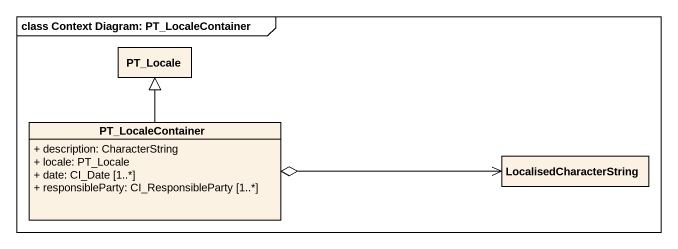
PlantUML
@startuml
mainframe class Context Diagram: PT_LocaleContainer
hide circle
hide empty members
skinparam classAttributeIconSize 0
class PT_Locale
class PT_LocaleContainer {
  + description: CharacterString
  + locale: PT_Locale
  + date: CI_Date [1..*]
  + responsibleParty: CI_ResponsibleParty [1..*]
}
class LocalisedCharacterString
PT_LocaleContainer -up-|> PT_Locale
PT_LocaleContainer o-right-> LocalisedCharacterString
@enduml
